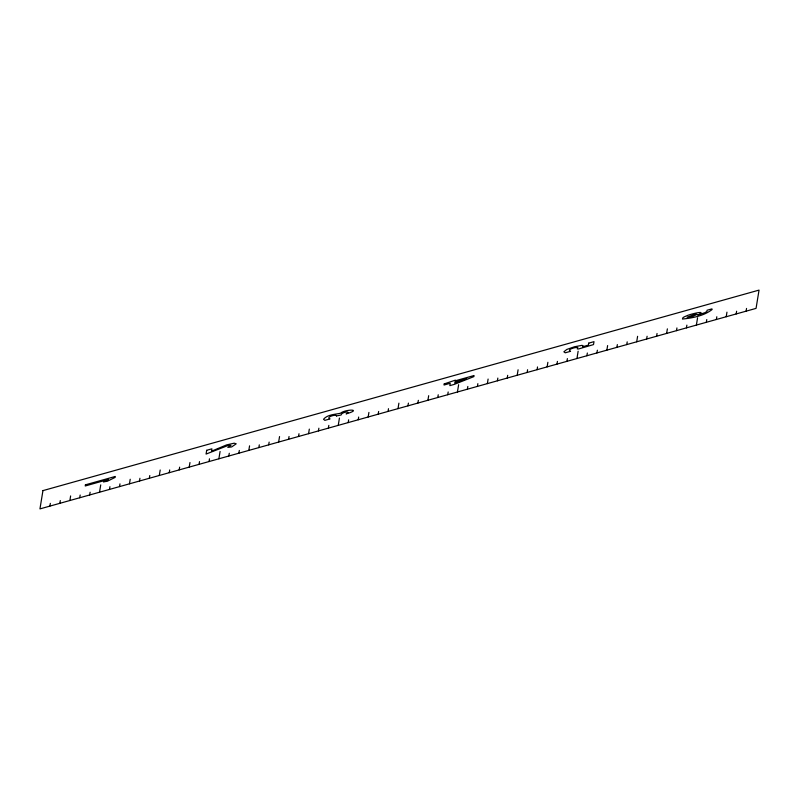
<?xml version="1.0" encoding="UTF-8"?>
<svg xmlns="http://www.w3.org/2000/svg" width="799" height="799" viewBox="0 0 799 799"><rect width="100%" height="100%" fill="white"/><g stroke="black" fill="none" stroke-linecap="round" stroke-linejoin="round"><path stroke-width="1.2" d="M49.898 506.107L50.347 503.37M59.845 503.32L60.295 500.583M69.873 500.514L70.622 495.949M79.73 497.757L80.17 495.03M89.678 494.971L90.127 492.224M99.535 492.204L100.734 484.893M109.483 489.427L109.932 486.681M119.52 486.611L119.97 483.874M129.468 483.834L130.207 479.26M139.495 481.018L139.945 478.281M149.353 478.261L149.793 475.535M159.301 475.475L160.2 469.992M169.248 472.688L169.698 469.952M179.196 469.902L179.645 467.165M189.223 467.095L189.972 462.531M199.081 464.339L199.52 461.612M209.028 461.552L209.478 458.806M218.886 458.786L220.085 451.475M228.834 456.009L229.283 453.263M238.871 453.193L239.32 450.456M248.819 450.416L249.568 445.842M258.846 447.6L259.295 444.863M268.704 444.843L269.143 442.117M278.651 442.057L279.55 436.574M288.599 439.27L289.048 436.534M298.546 436.484L298.996 433.747M308.574 433.677L309.323 429.113M318.431 430.921L318.881 428.194M328.379 428.134L328.828 425.388M338.237 425.368L339.435 418.057M348.184 422.591L348.634 419.845M358.222 419.775L358.671 417.038M368.169 416.998L368.918 412.424M378.197 414.182L378.646 411.445M388.054 411.425L388.494 408.698M398.002 408.639L398.901 403.155M407.949 405.852L408.399 403.115M417.897 403.066L418.346 400.329M427.924 400.259L428.673 395.695M437.782 397.502L438.232 394.776M447.73 394.716L448.179 391.969M457.437 391.999L458.636 384.689M467.385 389.213L467.834 386.466M477.412 386.406L477.862 383.66M487.36 383.62L488.109 379.046M497.397 380.813L497.837 378.067M507.245 378.047L507.695 375.33M517.203 375.26L518.092 369.777M527.14 372.484L527.59 369.737M537.088 369.697L537.537 366.951M547.125 366.891L547.874 362.317M556.973 364.124L557.422 361.408M566.93 361.338L567.38 358.601M576.948 358.531L578.136 351.22M586.885 355.755L587.335 353.008M596.923 352.938L597.372 350.202M606.87 350.162L607.62 345.587M616.898 347.345L617.347 344.609M626.756 344.589L627.195 341.862M636.703 341.802L637.602 336.319M646.651 339.016L647.1 336.279M656.598 336.229L657.048 333.493M666.626 333.423L667.375 328.858M676.483 330.666L676.933 327.94M686.431 327.88L686.88 325.133M696.378 325.093L697.577 317.782M706.326 322.307L706.775 319.57M716.363 319.5L716.813 316.754M726.211 316.744L726.96 312.169M736.169 313.957L736.618 311.211M746.106 311.171L746.556 308.424M42.946 490.616L39.95 508.893L756.054 308.384L759.05 290.107L42.946 490.616M85.423 484.823L85.233 485.982L108.444 479.45L103.451 481.837L107.156 481.328L115.106 477.422L115.256 476.464L85.423 484.823M206.691 450.296L206.072 454.072L227.625 445.662L231.011 445.343L227.795 447.41L231.7 446.911L236.224 443.805L234.207 443.185L226.556 444.913L211.535 451.185L211.915 448.828L206.691 450.296M336.439 415.939L341.083 415.021C341.373 411.835 352.429 410.706 346.117 413.892C363.365 408.918 345.368 409.068 340.444 413.253C335.28 414.461 327.49 414.431 323.525 419.255L324.843 420.354L330.067 418.896C325.583 417.458 334.222 414.531 336.319 415.42L336.439 415.939M444.224 383.9L444.034 385.028L450.217 383.3L449.837 385.637L454.222 384.409L473.887 376.609L474.057 375.54L455.3 380.793L455.41 380.134L444.224 383.9M455.12 381.932L454.901 383.25L466.656 378.646L455.12 381.932M588.723 343.131L588.414 345.068L582.611 346.786L583.06 345.647L581.962 345.358L574.471 346.766L566.791 349.453L563.874 351.8L565.223 352.808L570.596 351.3C566.082 349.672 575.699 346.946 577.827 347.505L577.238 348.913L578.486 348.993L593.517 344.589L593.997 341.652L588.723 343.131M697.946 315.006L704.968 312.659L706.985 311.39L707.015 310.262L711.939 308.883L712.119 309.513C704.129 315.825 692.473 318.062 682.446 319.051L682.965 317.642A8.719 1.408 -16.4 0 1 686.601 315.875C688.358 314.626 708.783 309.423 697.946 315.006M696.748 314.516L692.573 316.474L687.07 317.243L694.181 314.576A3.705 0.599 -16.4 0 1 696.748 314.516"/></g></svg>
